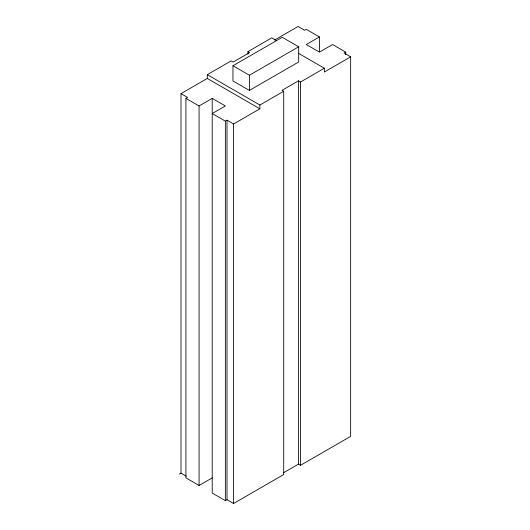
<?xml version="1.0" encoding="UTF-8"?>
<svg xmlns="http://www.w3.org/2000/svg" width="530" height="530" viewBox="0 0 530 530"><rect width="100%" height="100%" fill="white"/><g stroke="black" fill="none" stroke-linecap="round" stroke-linejoin="round"><path stroke-width="0.79" d="M207.29 74.657L259.872 105.02L259.872 108.816L207.29 78.453L207.29 74.657L231.113 60.904L233.154 62.076L249.584 52.589L247.941 51.642L247.941 54.126M247.941 51.642L271.771 37.882L276.746 40.757M186.255 476.178L180.995 473.138L180.995 93.631L207.29 78.453M274.613 40.041L298.065 26.5L304.637 30.296L306.28 29.349L319.424 36.934L319.424 51.821M232.955 65.76L282.252 37.299L298.688 46.786L298.688 61.964L249.391 90.425L232.955 80.938L232.955 65.76L249.391 75.247L298.688 46.786M212.219 477.881L199.068 485.473L185.924 477.881L185.924 98.375L187.567 97.427L180.995 93.631M185.924 98.375L199.068 105.967L212.219 98.375L225.363 105.967L212.219 113.559L225.363 121.145L227.006 120.197L233.578 123.993L259.872 108.816M319.424 36.934L306.28 44.527L319.424 52.119L332.575 44.527L345.719 52.119L345.719 54.597M345.719 52.119L344.076 53.066L350.648 56.862L350.648 436.369L300.53 465.3L298.489 464.128L283.484 472.786M350.648 56.862L324.353 72.04L324.353 68.244L300.53 82.004L298.489 80.825L282.059 90.312L283.702 91.259L283.702 474.562L233.578 503.5L227.006 499.704L225.363 500.651L212.219 493.066L212.219 98.375M259.872 105.02L283.702 91.259M179.352 474.092L180.995 473.138M298.774 53.477L324.353 68.244M300.53 82.004L300.53 465.3M298.489 80.825L298.489 464.128M249.391 75.247L249.391 90.425M233.578 123.993L233.578 503.5M227.006 120.197L227.006 499.704M225.363 121.145L225.363 500.651M199.068 105.967L199.068 485.473"/></g></svg>
